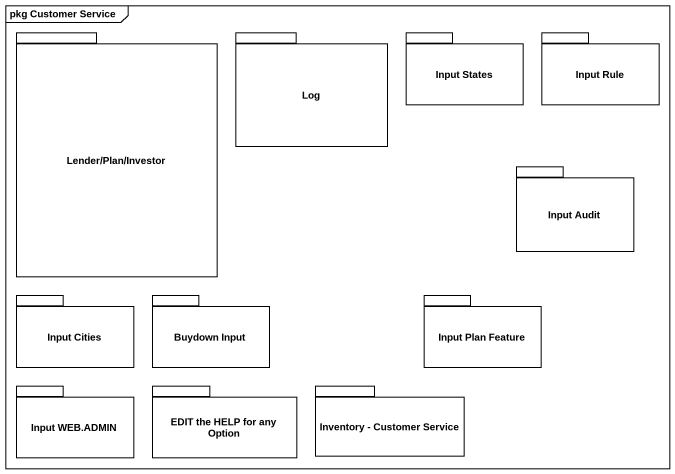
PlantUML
@startuml
mainframe pkg Customer Service
package "Lender/Plan/Investor" as Lender_Plan_Investor {
}
package Log {
}
package "Input States" as Input_States {
}
package "Input Rule" as Input_Rule {
}
package "Input Audit" as Input_Audit {
}
package "Input Cities" as Input_Cities {
}
package "Buydown Input" as Buydown_Input {
}
package "Input Plan Feature" as Input_Plan_Feature {
}
package "Input WEB.ADMIN" as Input_WEB_ADMIN {
}
package "EDIT the HELP for any Option" as EDIT_the_HELP_for_any_Option {
}
package "Inventory - Customer Service" as Inventory_Customer_Service {
}
@enduml
